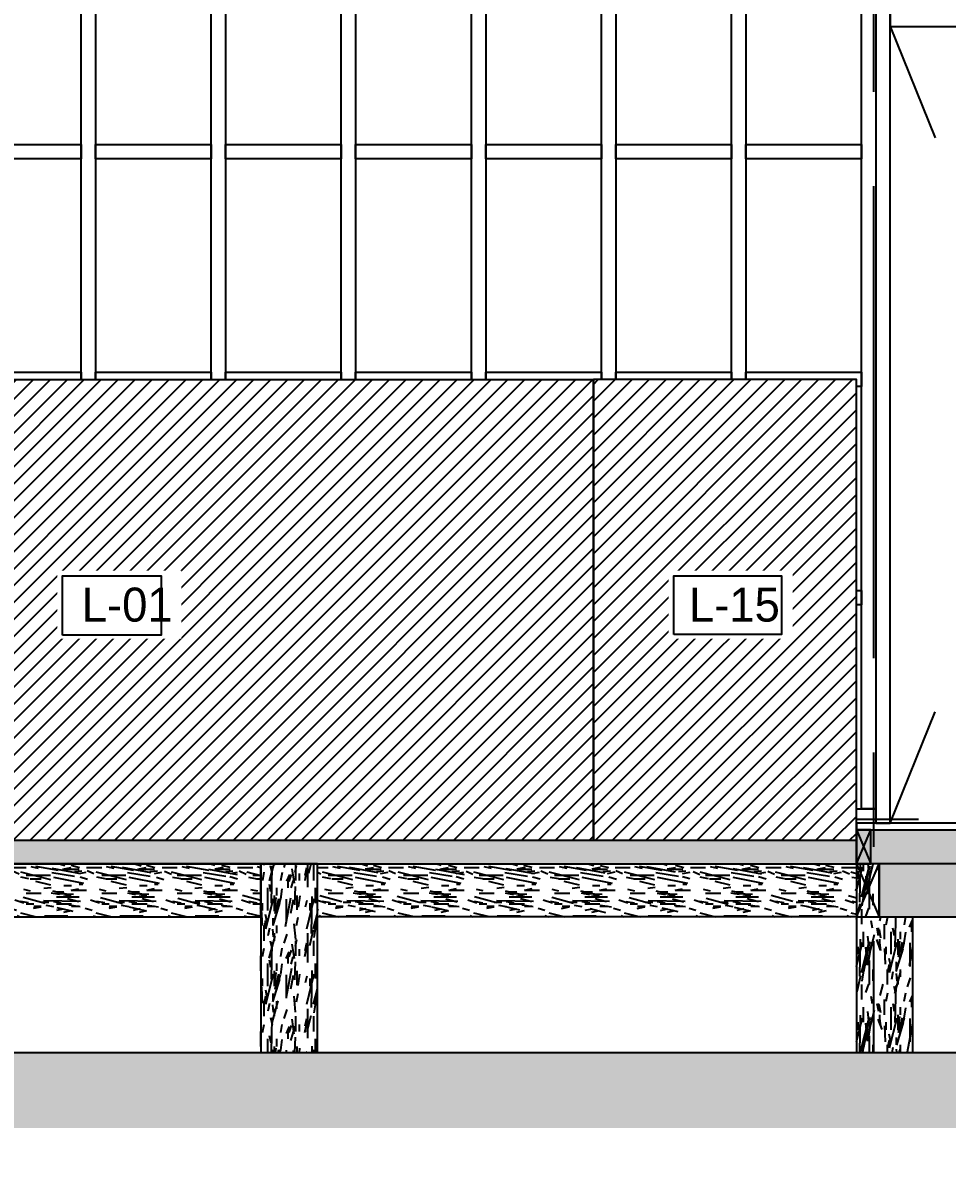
# Model space of a CAD drawing. Header units: millimetres. Extents: x 19458 to 19711, y 4351 to 4752.
# Drawn here: x 19576.762 to 19579.21, y 4512.339 to 4515.37 of the extents above; entities that cross this region are included whole.
import ezdxf

# ---------------------------------------------------------------- set-up
doc = ezdxf.new("R2010")
doc.units = ezdxf.units.MM
doc.set_wipeout_variables(frame=1)
doc.linetypes.add('CENTER', pattern=[2, 1.25, -0.25, 0.25, -0.25])
doc.linetypes.add('HIDDEN2', pattern=[4.7625, 3.175, -1.5875])
for name, color, linetype in [('cotas', 1, 'Continuous'), ('cotas @ 200', 1, 'Continuous'), ('cotas @ 300', 1, 'Continuous'), ('cotas @ 400', 1, 'Continuous'), ('cotas @ 500', 1, 'Continuous'), ('EJES', 2, 'CENTER'), ('NIVELES', 2, 'Continuous'), ('PANELES PARED', 2, 'Continuous'), ('PILOTES', 2, 'Continuous'), ('TEXTO', 2, 'Continuous'), ('TEXTO @ 0.5', 2, 'Continuous'), ('VIGAS DE PISO', 2, 'Continuous')]:
    doc.layers.add(name, color=color, linetype=linetype)
doc.styles.add('century gothic', font='GOTHIC.TTF')
doc.styles.add('COTAS SMC', font='GOTHIC.TTF')
doc.dimstyles.new('ANOTATIVE 100 SMCONSTRUCCIONES', dxfattribs={"dimscale": 0, "dimtxt": 0.18, "dimasz": 0.15, "dimexe": 0.18, "dimexo": 0.09, "dimgap": 0.1, "dimtad": 1, "dimzin": 0, "dimdsep": 46, "dimtxsty": 'century gothic', "dimblk1": 'FLECHA1', "dimblk2": 'FLECHA1', "dimsah": 1, "dimcen": 0.18, "dimdle": 0.075, "dimclrd": 1, "dimclre": 1, "dimclrt": 2, "dimaunit": 1, "dimadec": 0, "dimazin": 0, "dimtfac": 0.75, "dimtix": 1, "dimtmove": 2, "dimatfit": 3, "dimfxl": 0.09, "dimtvp": 1.5, "dimtfill": 1, "dimtolj": 1, "dimtzin": 0, "dimarcsym": 0})
doc.dimstyles.new('PIES SMCONSTRUCCIONES', dxfattribs={"dimscale": 0, "dimtxt": 0.18, "dimasz": 0.2, "dimexe": 0.18, "dimexo": 0, "dimgap": 0.1, "dimtad": 1, "dimdec": 0, "dimlfac": 39.370079, "dimzin": 0, "dimdsep": 46, "dimlunit": 4, "dimtxsty": 'COTAS SMC', "dimblk1": 'FLECHA1', "dimblk2": 'FLECHA1', "dimsah": 1, "dimcen": 0.2, "dimdle": 0.075, "dimclrd": 1, "dimclre": 1, "dimclrt": 2, "dimaunit": 1, "dimadec": 0, "dimazin": 0, "dimtfac": 0.75, "dimtdec": 0, "dimtix": 1, "dimtmove": 2, "dimatfit": 3, "dimfxl": 0.09, "dimtvp": 1.5, "dimtfill": 1, "dimtolj": 1, "dimtzin": 0, "dimarcsym": 0})
pattern_1 = [(0, (102.28992, 8.67194), (0, 0.2), [0.04, -0.16]), (8.9726, (102.291915, 8.563943), (1.200000005876, 0.199999525118), [0.0384708, -3.8086058]), (5.7105, (102.289915, 8.575943), (1.800000034755, 0.19999710144), [0.0401996, -1.9697752]), (344.5779, (102.289915, 8.6359434), (2.1999999038893, -0.5999974677634), [0.0601664, -5.9564754]), (353.6599, (102.293915, 8.701943), (0.200000063208, 4.086e-07), [0.0362216, -1.7748552]), (345.0686, (102.299915, 8.587943), (0.799999998317, -0.199999673879), [0.0310484, -3.0737864]), (348.6901, (102.229915, 8.703943), (0.2000000583, 7.413e-08), [0.0815844, -0.9382194]), (5.7105, (102.291915, 8.545943), (1.800000034755, 0.19999710144), [0.0200998, -1.989875]), (0, (102.28992, 8.62994), (0, 0.2), [0.02, -0.18]), (0, (102.24992, 8.65394), (0, 0.2), [0.06, -0.14]), (11.3099, (102.289915, 8.683943), (0.79999995433, 0.19999948721), [0.020396, -0.9994078]), (2.7263, (102.269915, 8.609943), (4.0000000589947, 0.1999992035454), [0.0420476, -4.1627116]), (352.4054, (102.279915, 8.603943), (1.599999971597, -0.19999873671), [0.0302654, -2.9962834]), (0, (102.26992, 8.52794), (0, 0.2), [0.04, -0.16]), (358.8309, (102.2499153, 8.5179434), (0.2000000366479, 1.5360345e-07), [0.0980204, -9.70402]), (0, (102.24992, 8.66794), (0, 0.2), [0.02, -0.18]), (0, (102.26992, 8.68394), (0, 0.2), [0.02, -0.18]), (0, (102.17992, 8.70194), (0, 0.2), [0.03, -0.17]), (350.5377, (102.233915, 8.711943), (0.200000015444, 7.752e-08), [0.0608276, -1.1557248]), (0, (102.16992, 8.71194), (0, 0.2), [0.04, -0.16]), (0, (102.14792, 8.53194), (0, 0.2), [0.022, -0.178]), (0, (102.24992, 8.54194), (0, 0.2), [0.02, -0.18]), (0, (102.14792, 8.54794), (0, 0.2), [0.042, -0.158]), (5.4403, (102.249915, 8.559943), (1.9999999402303, 0.199998956714), [0.04219, -4.1768144]), (0, (102.25192, 8.57594), (0, 0.2), [0.038, -0.162]), (0, (102.14792, 8.57994), (0, 0.2), [0.022, -0.178]), (358.8309, (102.1719153, 8.6119434), (0.2000000366479, 1.5360345e-07), [0.0980204, -9.70402]), (0, (102.18992, 8.62994), (0, 0.2), [0.02, -0.18]), (0, (102.16992, 8.63594), (0, 0.2), [0.02, -0.18]), (0, (102.24992, 8.63594), (0, 0.2), [0.04, -0.16]), (0, (102.20992, 8.63994), (0, 0.2), [0.02, -0.18]), (0, (102.16992, 8.66394), (0, 0.2), [0.04, -0.16]), (19.6538, (102.223915, 8.579943), (2.200000050424, 0.79999891494), [0.0297322, -2.9434812]), (11.3099, (102.189915, 8.635943), (0.79999995433, 0.19999948721), [0.020396, -0.9994078]), (11.3099, (102.269915, 8.625943), (0.79999995433, 0.19999948721), [0.020396, -0.9994078]), (5.7105, (102.209915, 8.701943), (1.800000034755, 0.19999710144), [0.0200998, -1.989875]), (349.6952, (102.147915, 8.715943), (1.199999995396, -0.19999893933), [0.0223606, -2.213707]), (348.6901, (102.169915, 8.531943), (0.2000000583, 7.413e-08), [0.020396, -0.9994078]), (90, (102.18992, 8.52794), (-0.2, 1e-17), [0, -0.2]), (346.6076, (102.147915, 8.639943), (3.400000044994, -0.7999939065965), [0.043174, -4.2742308]), (11.3099, (102.269915, 8.667943), (0.79999995433, 0.19999948721), [0.020396, -0.9994078]), (10.3048, (102.269915, 8.541943), (0.999999957606, 0.199999208868), [0.0223606, -2.213707]), (348.6901, (102.209915, 8.629943), (0.2000000583, 7.413e-08), [0.020396, -0.9994078]), (348.6901, (102.229915, 8.639943), (0.2000000583, 7.413e-08), [0.020396, -0.9994078]), (341.5651, (102.147915, 8.619943), (0.19999995825, 2.3367e-07), [0.0252982, -0.6071572]), (345.9638, (102.169915, 8.687943), (0.19999992115, 2.4875e-07), [0.0824622, -0.7421588]), (343.3008, (102.209915, 8.701943), (1.399999991533, -0.39999874641), [0.0626418, -2.025419]), (0, (102.20992, 8.71194), (0, 0.2), [0.024, -0.176]), (345.9638, (102.189915, 8.547943), (0.19999992115, 2.4875e-07), [0.0824622, -0.7421588]), (345.9638, (102.169915, 8.561943), (0.19999992115, 2.4875e-07), [0.0824622, -0.7421588]), (345.9638, (102.169915, 8.579943), (0.19999992115, 2.4875e-07), [0.0824622, -0.7421588]), (349.6952, (102.147915, 8.667943), (1.199999995396, -0.19999893933), [0.0223606, -2.213707]), (345.9638, (102.209915, 8.663943), (0.19999992115, 2.4875e-07), [0.041231, -0.78339]), (349.6952, (102.147915, 8.603943), (1.199999995396, -0.19999893933), [0.0223606, -2.213707]), (357.6141, (102.251915, 8.5899434), (0.199999989185, 2.452822e-07), [0.0480416, -4.756123]), (349.6952, (102.229915, 8.625943), (1.199999995396, -0.19999893933), [0.0223606, -2.213707]), (12.5288, (102.251915, 8.621943), (0.800000095695, 0.199999860747), [0.018439, -1.8254698]), (349.5626, (102.1479153, 8.5939434), (2.199999936494, -0.3999970687047), [0.0772788, -7.650591]), (351.8699, (102.223915, 8.579943), (0.199999892184, -4.835e-08), [0.0282842, -1.3859292]), (4.7636, (102.169915, 8.599943), (2.199999989955, 0.199998289923), [0.0481664, -2.3601524]), (0, (102.21792, 8.60394), (0, 0.2), [0.062, -0.138]), (344.7449, (102.147915, 8.693943), (0.799999942428, -0.199999664289), [0.0228036, -2.2575472]), (350.5377, (102.189915, 8.527943), (0.200000015444, 7.752e-08), [0.0608276, -1.1557248]), (340.0169, (102.147915, 8.569943), (0.599999976081, -0.19999986488), [0.0234094, -2.3175304]), (0, (102.30992, 8.68794), (0, 0.2), [0.01, -0.19]), (0, (102.30992, 8.59994), (0, 0.2), [0.02, -0.18]), (11.3099, (102.309915, 8.527943), (0.79999995433, 0.19999948721), [0.020396, -0.9994078]), (0, (102.31192, 8.54794), (0, 0.2), [0.036, -0.164]), (343.3008, (102.309915, 8.653943), (1.399999991533, -0.39999874641), [0.0208806, -2.0671802]), (348.0207, (102.3119153, 8.6119434), (3.7999999222511, -0.8002195416064), [0.0368014, -6.7101288]), (90, (102.30992, 8.52794), (-0.2, 1e-17), [0, -0.2]), (0, (102.32992, 8.53194), (0, 0.2), [0.018, -0.182]), (0, (102.32992, 8.56994), (0, 0.2), [0.018, -0.182]), (0, (102.32992, 8.57994), (0, 0.2), [0.018, -0.182]), (336.0376, (102.329915, 8.647943), (1.400000005486, -0.599997330343), [0.0196978, -1.9500724]), (348.5163, (102.3299153, 8.6719434), (0.99999999677376, -0.2000310941214), [0.0183676, -13.043105]), (341.5651, (102.329915, 8.599943), (0.19999995825, 2.3367e-07), [0.0189736, -0.6134816]), (347.4712, (102.329915, 8.697943), (1.000000064082, -0.19999992061), [0.018439, -1.8254698])]

# ---------------------------------------------------------------- blocks, each defined once
blk = doc.blocks.new('FLECHA1')
at = {"color": 4}
blk.add_line((-0.246176, -0.248081), (0.248081, 0.25), dxfattribs=at)
at = {"color": 1}
blk.add_line((-1, 0), (0.496162, 0), dxfattribs=at)
blk = doc.blocks.new('*D360')
at = {"layer": 'cotas', "color": 1, "lineweight": -2, "transparency": 16777216}
for p, q in [((19614.326, 4580.8448), (19614.326, 4610.8448)), ((19597.9836, 4550.8448), (19578.326, 4550.8448)), ((19614.326, 4548.4298), (19614.326, 4550.8448)), ((19597.5339, 4548.4298), (19578.326, 4548.4298)), ((19614.326, 4518.4298), (19614.326, 4488.4298))]:
    blk.add_line(p, q, dxfattribs=at)
at = {"layer": 'Defpoints', "color": 0, "transparency": 16777216}
for p in [(19614.326, 4550.8448), (19615.9836, 4550.8448), (19615.5339, 4548.4298)]:
    blk.add_point(p, dxfattribs=at)
at = {"layer": 'cotas', "color": 1, "lineweight": -2, "transparency": 16777216, "xscale": 30, "yscale": 30, "zscale": 30}
for p, rotation in [((19614.326, 4550.8448), 270), ((19614.326, 4548.4298), 90)]:
    blk.add_blockref('FLECHA1', p, dxfattribs=dict(at, rotation=rotation))
at = {"layer": 'cotas', "color": 2, "transparency": 16777216, "insert": (19575.5307, 4549.6373), "char_height": 36, "attachment_point": 5, "rotation": 90, "style": 'century gothic', "bg_fill": 3, "box_fill_scale": 1.1, "bg_fill_color": 256, "bg_fill_true_color": 13158600, "bg_fill_transparency": 0}
blk.add_mtext('\\A1;2.42', dxfattribs=at)
blk = doc.blocks.new('*D377')
at = {"layer": 'cotas', "color": 1, "lineweight": -2, "transparency": 16777216}
for p, q in [((19614.326, 4595.8448), (19614.326, 4640.8448)), ((19588.9836, 4550.8448), (19560.326, 4550.8448)), ((19614.326, 4548.4298), (19614.326, 4550.8448)), ((19588.5339, 4548.4298), (19560.326, 4548.4298)), ((19614.326, 4503.4298), (19614.326, 4458.4298))]:
    blk.add_line(p, q, dxfattribs=at)
at = {"layer": 'Defpoints', "color": 0, "transparency": 16777216}
for p in [(19614.326, 4550.8448), (19615.9836, 4550.8448), (19615.5339, 4548.4298)]:
    blk.add_point(p, dxfattribs=at)
at = {"layer": 'cotas', "color": 1, "lineweight": -2, "transparency": 16777216, "xscale": 45, "yscale": 45, "zscale": 45}
for p, rotation in [((19614.326, 4550.8448), 270), ((19614.326, 4548.4298), 90)]:
    blk.add_blockref('FLECHA1', p, dxfattribs=dict(at, rotation=rotation))
at = {"layer": 'cotas', "color": 2, "transparency": 16777216, "insert": (19556.133, 4549.6373), "char_height": 54, "attachment_point": 5, "rotation": 90, "style": 'century gothic', "bg_fill": 3, "box_fill_scale": 1.1, "bg_fill_color": 256, "bg_fill_true_color": 13158600, "bg_fill_transparency": 0}
blk.add_mtext('\\A1;2.42', dxfattribs=at)
blk = doc.blocks.new('*D383')
at = {"layer": 'cotas', "color": 1, "lineweight": -2, "transparency": 16777216}
for p, q in [((19614.326, 4610.8448), (19614.326, 4670.8448)), ((19579.9836, 4550.8448), (19542.326, 4550.8448)), ((19614.326, 4548.4298), (19614.326, 4550.8448)), ((19579.5339, 4548.4298), (19542.326, 4548.4298)), ((19614.326, 4488.4298), (19614.326, 4428.4298))]:
    blk.add_line(p, q, dxfattribs=at)
at = {"layer": 'Defpoints', "color": 0, "transparency": 16777216}
for p in [(19614.326, 4550.8448), (19615.9836, 4550.8448), (19615.5339, 4548.4298)]:
    blk.add_point(p, dxfattribs=at)
at = {"layer": 'cotas', "color": 1, "lineweight": -2, "transparency": 16777216, "xscale": 60, "yscale": 60, "zscale": 60}
for p, rotation in [((19614.326, 4550.8448), 270), ((19614.326, 4548.4298), 90)]:
    blk.add_blockref('FLECHA1', p, dxfattribs=dict(at, rotation=rotation))
at = {"layer": 'cotas', "color": 2, "transparency": 16777216, "insert": (19536.7353, 4549.6373), "char_height": 72, "attachment_point": 5, "rotation": 90, "style": 'century gothic', "bg_fill": 3, "box_fill_scale": 1.1, "bg_fill_color": 256, "bg_fill_true_color": 13158600, "bg_fill_transparency": 0}
blk.add_mtext('\\A1;2.42', dxfattribs=at)
blk = doc.blocks.new('*D386')
at = {"layer": 'cotas', "color": 1, "lineweight": -2, "transparency": 16777216}
for p, q in [((19620.0128, 4651.7533), (19620.0128, 4751.7533)), ((19620.4168, 4551.7533), (19530.0128, 4551.7533)), ((19620.0128, 4550.5333), (19620.0128, 4551.7533)), ((19620.4168, 4550.5333), (19530.0128, 4550.5333)), ((19620.0128, 4450.5333), (19620.0128, 4350.5333))]:
    blk.add_line(p, q, dxfattribs=at)
at = {"layer": 'Defpoints', "color": 0, "transparency": 16777216}
for p in [(19620.0128, 4551.7533), (19620.4168, 4551.7533), (19620.4168, 4550.5333)]:
    blk.add_point(p, dxfattribs=at)
at = {"layer": 'cotas', "color": 1, "lineweight": -2, "transparency": 16777216, "xscale": 100, "yscale": 100, "zscale": 100}
for p, rotation in [((19620.0128, 4551.7533), 270), ((19620.0128, 4550.5333), 90)]:
    blk.add_blockref('FLECHA1', p, dxfattribs=dict(at, rotation=rotation))
at = {"layer": 'cotas', "color": 2, "transparency": 16777216, "insert": (19523.8809, 4551.1433), "char_height": 90, "attachment_point": 5, "rotation": 90, "style": 'COTAS SMC', "bg_fill": 3, "box_fill_scale": 1.1, "bg_fill_color": 256, "bg_fill_true_color": 13158600, "bg_fill_transparency": 0}
blk.add_mtext("\\A1;4'", dxfattribs=at)
blk = doc.blocks.new('*D436')
at = {"layer": 'cotas', "color": 1, "lineweight": -2, "transparency": 16777216}
for p, q in [((19620.0128, 4631.7533), (19620.0128, 4711.7533)), ((19620.4168, 4551.7533), (19548.0128, 4551.7533)), ((19620.0128, 4550.5333), (19620.0128, 4551.7533)), ((19620.4168, 4550.5333), (19548.0128, 4550.5333)), ((19620.0128, 4470.5333), (19620.0128, 4390.5333))]:
    blk.add_line(p, q, dxfattribs=at)
at = {"layer": 'Defpoints', "color": 0, "transparency": 16777216}
for p in [(19620.0128, 4551.7533), (19620.4168, 4551.7533), (19620.4168, 4550.5333)]:
    blk.add_point(p, dxfattribs=at)
at = {"layer": 'cotas', "color": 1, "lineweight": -2, "transparency": 16777216, "xscale": 80, "yscale": 80, "zscale": 80}
for p, rotation in [((19620.0128, 4551.7533), 270), ((19620.0128, 4550.5333), 90)]:
    blk.add_blockref('FLECHA1', p, dxfattribs=dict(at, rotation=rotation))
at = {"layer": 'cotas', "color": 2, "transparency": 16777216, "insert": (19543.1073, 4551.1433), "char_height": 72, "attachment_point": 5, "rotation": 90, "style": 'COTAS SMC', "bg_fill": 3, "box_fill_scale": 1.1, "bg_fill_color": 256, "bg_fill_true_color": 13158600, "bg_fill_transparency": 0}
blk.add_mtext("\\A1;4'", dxfattribs=at)
blk = doc.blocks.new('PP17')
at = {"layer": 'PANELES PARED', "color": 8, "linetype": 'HIDDEN2', "ltscale": 0.1}
for p, q in [((19433.3208, 4512.8793), (19432.4708, 4513.0933)), ((19433.3208, 4513.0933), (19432.4708, 4512.8793)), ((19432.4708, 4512.8413), (19433.3208, 4510.7313)), ((19432.4708, 4510.7313), (19433.3208, 4512.8413))]:
    blk.add_line(p, q, dxfattribs=at)
at = {"layer": 'PANELES PARED'}
for points in [[(19432.4328, 4513.1313), (19432.4328, 4513.0933), (19433.3588, 4513.0933), (19433.3588, 4513.1313)], [(19432.4708, 4513.0933), (19432.4328, 4513.0933), (19432.4328, 4510.7313), (19432.4708, 4510.7313)], [(19433.3588, 4513.0933), (19433.3208, 4513.0933), (19433.3208, 4510.7313), (19433.3588, 4510.7313)], [(19432.4708, 4512.8793), (19432.4708, 4512.8413), (19433.3208, 4512.8413), (19433.3208, 4512.8793)]]:
    blk.add_lwpolyline(points, close=True, dxfattribs=at)
blk = doc.blocks.new('P01')
h = blk.add_hatch()
h.set_pattern_fill('MADERA_03', color=250, scale=0.2, angle=90, pattern_type=2)
h.set_pattern_definition([(90, (-0.156, 0.142), (-0.2, 1e-17), [0.04, -0.16]), (98.9726, (-0.048, 0.144), (-0.199999525118, 1.200000005876), [0.0384708, -3.8086058]), (95.7105, (-0.06, 0.142), (-0.19999710144, 1.800000034755), [0.0401996, -1.9697752]), (74.5779, (-0.12, 0.142), (0.5999974677634, 2.1999999038893), [0.0601664, -5.9564754]), (83.6599, (-0.186, 0.146), (-4.086e-07, 0.200000063208), [0.0362216, -1.7748552]), (75.0686, (-0.072, 0.152), (0.199999673879, 0.799999998317), [0.0310484, -3.0737864]), (78.6901, (-0.188, 0.082), (-7.413e-08, 0.2000000583), [0.0815844, -0.9382194]), (95.7105, (-0.03, 0.144), (-0.19999710144, 1.800000034755), [0.0200998, -1.989875]), (90, (-0.114, 0.142), (-0.2, 1e-17), [0.02, -0.18]), (90, (-0.138, 0.102), (-0.2, 1e-17), [0.06, -0.14]), (101.3099, (-0.168, 0.142), (-0.19999948721, 0.79999995433), [0.020396, -0.9994078]), (92.7263, (-0.094, 0.122), (-0.1999992035454, 4.0000000589947), [0.0420476, -4.1627116]), (82.4054, (-0.088, 0.132), (0.19999873671, 1.599999971597), [0.0302654, -2.9962834]), (90, (-0.012, 0.122), (-0.2, 1e-17), [0.04, -0.16]), (88.8309, (-0.002, 0.102), (-1.5360345e-07, 0.2000000366479), [0.0980204, -9.70402]), (90, (-0.152, 0.102), (-0.2, 1e-17), [0.02, -0.18]), (90, (-0.168, 0.122), (-0.2, 1e-17), [0.02, -0.18]), (90, (-0.186, 0.032), (-0.2, 1e-17), [0.03, -0.17]), (80.5377, (-0.196, 0.086), (-7.752e-08, 0.200000015444), [0.0608276, -1.1557248]), (90, (-0.196, 0.022), (-0.2, 1e-17), [0.04, -0.16]), (90, (-0.016, 1e-18), (-0.2, 1e-17), [0.022, -0.178]), (90, (-0.026, 0.102), (-0.2, 1e-17), [0.02, -0.18]), (90, (-0.032, 2e-18), (-0.2, 1e-17), [0.042, -0.158]), (95.4403, (-0.044, 0.102), (-0.199998956714, 1.9999999402303), [0.04219, -4.1768144]), (90, (-0.06, 0.104), (-0.2, 1e-17), [0.038, -0.162]), (90, (-0.064, 4e-18), (-0.2, 1e-17), [0.022, -0.178]), (88.8309, (-0.096, 0.024), (-1.5360345e-07, 0.2000000366479), [0.0980204, -9.70402]), (90, (-0.114, 0.042), (-0.2, 1e-17), [0.02, -0.18]), (90, (-0.12, 0.022), (-0.2, 1e-17), [0.02, -0.18]), (90, (-0.12, 0.102), (-0.2, 1e-17), [0.04, -0.16]), (90, (-0.124, 0.062), (-0.2, 1e-17), [0.02, -0.18]), (90, (-0.148, 0.022), (-0.2, 1e-17), [0.04, -0.16]), (109.6538, (-0.064, 0.076), (-0.79999891494, 2.200000050424), [0.0297322, -2.9434812]), (101.3099, (-0.12, 0.042), (-0.19999948721, 0.79999995433), [0.020396, -0.9994078]), (101.3099, (-0.11, 0.122), (-0.19999948721, 0.79999995433), [0.020396, -0.9994078]), (95.7105, (-0.186, 0.062), (-0.19999710144, 1.800000034755), [0.0200998, -1.989875]), (79.6952, (-0.2, 1e-17), (0.19999893933, 1.199999995396), [0.0223606, -2.213707]), (78.6901, (-0.016, 0.022), (-7.413e-08, 0.2000000583), [0.020396, -0.9994078]), (180, (-0.012, 0.042), (-2e-17, -0.2), [0, -0.2]), (76.6076, (-0.124, 8e-18), (0.7999939065965, 3.400000044994), [0.043174, -4.2742308]), (101.3099, (-0.152, 0.122), (-0.19999948721, 0.79999995433), [0.020396, -0.9994078]), (100.3048, (-0.026, 0.122), (-0.199999208868, 0.999999957606), [0.0223606, -2.213707]), (78.6901, (-0.114, 0.062), (-7.413e-08, 0.2000000583), [0.020396, -0.9994078]), (78.6901, (-0.124, 0.082), (-7.413e-08, 0.2000000583), [0.020396, -0.9994078]), (71.5651, (-0.104, 6e-18), (-2.3367e-07, 0.19999995825), [0.0252982, -0.6071572]), (75.9638, (-0.172, 0.022), (-2.4875e-07, 0.19999992115), [0.0824622, -0.7421588]), (73.3008, (-0.186, 0.062), (0.39999874641, 1.399999991533), [0.0626418, -2.025419]), (90, (-0.196, 0.062), (-0.2, 1e-17), [0.024, -0.176]), (75.9638, (-0.032, 0.042), (-2.4875e-07, 0.19999992115), [0.0824622, -0.7421588]), (75.9638, (-0.046, 0.022), (-2.4875e-07, 0.19999992115), [0.0824622, -0.7421588]), (75.9638, (-0.064, 0.022), (-2.4875e-07, 0.19999992115), [0.0824622, -0.7421588]), (79.6952, (-0.152, 9e-18), (0.19999893933, 1.199999995396), [0.0223606, -2.213707]), (75.9638, (-0.148, 0.062), (-2.4875e-07, 0.19999992115), [0.041231, -0.78339]), (79.6952, (-0.088, 5e-18), (0.19999893933, 1.199999995396), [0.0223606, -2.213707]), (87.6141, (-0.074, 0.104), (-2.452822e-07, 0.199999989185), [0.0480416, -4.756123]), (79.6952, (-0.11, 0.082), (0.19999893933, 1.199999995396), [0.0223606, -2.213707]), (102.5288, (-0.106, 0.104), (-0.199999860747, 0.800000095695), [0.018439, -1.8254698]), (79.5626, (-0.078, 5e-18), (0.3999970687047, 2.199999936494), [0.0772788, -7.650591]), (81.8699, (-0.064, 0.076), (4.835e-08, 0.199999892184), [0.0282842, -1.3859292]), (94.7636, (-0.084, 0.022), (-0.199998289923, 2.199999989955), [0.0481664, -2.3601524]), (90, (-0.088, 0.07), (-0.2, 1e-17), [0.062, -0.138]), (74.7449, (-0.178, 1e-17), (0.199999664289, 0.799999942428), [0.0228036, -2.2575472]), (80.5377, (-0.012, 0.042), (-7.752e-08, 0.200000015444), [0.0608276, -1.1557248]), (70.0169, (-0.054, 3e-18), (0.19999986488, 0.599999976081), [0.0234094, -2.3175304]), (90, (-0.172, 0.162), (-0.2, 1e-17), [0.01, -0.19]), (90, (-0.084, 0.162), (-0.2, 1e-17), [0.02, -0.18]), (101.3099, (-0.012, 0.162), (-0.19999948721, 0.79999995433), [0.020396, -0.9994078]), (90, (-0.032, 0.164), (-0.2, 1e-17), [0.036, -0.164]), (73.3008, (-0.138, 0.162), (0.39999874641, 1.399999991533), [0.0208806, -2.0671802]), (78.0207, (-0.096, 0.164), (0.8002195416064, 3.7999999222511), [0.0368014, -6.7101288]), (180, (-0.012, 0.162), (-2e-17, -0.2), [0, -0.2]), (90, (-0.016, 0.182), (-0.2, 1e-17), [0.018, -0.182]), (90, (-0.054, 0.182), (-0.2, 1e-17), [0.018, -0.182]), (90, (-0.064, 0.182), (-0.2, 1e-17), [0.018, -0.182]), (66.0376, (-0.132, 0.182), (0.599997330343, 1.400000005486), [0.0196978, -1.9500724]), (78.5163, (-0.156, 0.182), (0.2000310941214, 0.99999999677376), [0.0183676, -13.043105]), (71.5651, (-0.084, 0.182), (-2.3367e-07, 0.19999995825), [0.0189736, -0.6134816]), (77.4712, (-0.182, 0.182), (0.19999992061, 1.000000064082), [0.018439, -1.8254698])])
h.paths.add_polyline_path([(19444.003, 4504.1263), (19444.153, 4504.1263), (19444.153, 4504.6263), (19444.003, 4504.6263)])
blk.add_lwpolyline([(19444.003, 4504.1263), (19444.153, 4504.1263), (19444.153, 4504.6263), (19444.003, 4504.6263)], close=True)
blk = doc.blocks.new('PP7')
at = {"layer": 'PANELES PARED'}
for points in [[(19426.915, 4523.9735), (19426.953, 4523.9735), (19426.953, 4526.2975), (19426.915, 4526.2975)], [(19427.2597, 4523.9735), (19427.2977, 4523.9735), (19427.2977, 4526.2975), (19427.2597, 4526.2975)], [(19427.6044, 4523.9735), (19427.6424, 4523.9735), (19427.6424, 4526.2975), (19427.6044, 4526.2975)], [(19427.9491, 4523.9735), (19427.9871, 4523.9735), (19427.9871, 4526.2975), (19427.9491, 4526.2975)], [(19428.2938, 4523.9735), (19428.3318, 4523.9735), (19428.3318, 4526.2975), (19428.2938, 4526.2975)], [(19428.6385, 4523.9735), (19428.6765, 4523.9735), (19428.6765, 4526.2975), (19428.6385, 4526.2975)], [(19428.9832, 4523.9735), (19429.0212, 4523.9735), (19429.0212, 4526.2975), (19428.9832, 4526.2975)], [(19427.2597, 4525.6948), (19427.2597, 4525.7328), (19426.953, 4525.7328), (19426.953, 4525.6948)], [(19427.6044, 4525.6948), (19427.6044, 4525.7328), (19427.2977, 4525.7328), (19427.2977, 4525.6948)], [(19427.9491, 4525.6948), (19427.9491, 4525.7328), (19427.6424, 4525.7328), (19427.6424, 4525.6948)], [(19428.2938, 4525.6948), (19428.2938, 4525.7328), (19427.9871, 4525.7328), (19427.9871, 4525.6948)], [(19428.6385, 4525.6948), (19428.6385, 4525.7328), (19428.3318, 4525.7328), (19428.3318, 4525.6948)], [(19428.9832, 4525.6948), (19428.9832, 4525.7328), (19428.6765, 4525.7328), (19428.6765, 4525.6948)], [(19429.3279, 4525.6948), (19429.3279, 4525.7328), (19429.0212, 4525.7328), (19429.0212, 4525.6948)], [(19427.2597, 4525.0921), (19427.2597, 4525.1301), (19426.953, 4525.1301), (19426.953, 4525.0921)], [(19427.6044, 4525.0921), (19427.6044, 4525.1301), (19427.2977, 4525.1301), (19427.2977, 4525.0921)], [(19427.9491, 4525.0921), (19427.9491, 4525.1301), (19427.6424, 4525.1301), (19427.6424, 4525.0921)], [(19428.2938, 4525.0921), (19428.2938, 4525.1301), (19427.9871, 4525.1301), (19427.9871, 4525.0921)], [(19428.6385, 4525.0921), (19428.6385, 4525.1301), (19428.3318, 4525.1301), (19428.3318, 4525.0921)], [(19428.9832, 4525.0921), (19428.9832, 4525.1301), (19428.6765, 4525.1301), (19428.6765, 4525.0921)], [(19429.3279, 4525.0921), (19429.3279, 4525.1301), (19429.0212, 4525.1301), (19429.0212, 4525.0921)], [(19427.2597, 4524.5138), (19427.2597, 4524.5518), (19426.953, 4524.5518), (19426.953, 4524.5138)], [(19427.6044, 4524.5138), (19427.6044, 4524.5518), (19427.2977, 4524.5518), (19427.2977, 4524.5138)], [(19427.9491, 4524.5138), (19427.9491, 4524.5518), (19427.6424, 4524.5518), (19427.6424, 4524.5138)], [(19428.2938, 4524.5138), (19428.2938, 4524.5518), (19427.9871, 4524.5518), (19427.9871, 4524.5138)], [(19428.6385, 4524.5138), (19428.6385, 4524.5518), (19428.3318, 4524.5518), (19428.3318, 4524.5138)], [(19428.9832, 4524.5138), (19428.9832, 4524.5518), (19428.6765, 4524.5518), (19428.6765, 4524.5138)], [(19429.3279, 4524.5138), (19429.3279, 4524.5518), (19429.0212, 4524.5518), (19429.0212, 4524.5138)], [(19430.0932, 4523.9355), (19430.0932, 4523.9735), (19426.915, 4523.9735), (19426.915, 4523.9355)]]:
    blk.add_lwpolyline(points, close=True, dxfattribs=at)
blk = doc.blocks.new('L01')
at = {"color": 3}
blk.add_wipeout([(19523.5016, 4513.7363), (19523.5016, 4512.5163), (19525.9416, 4512.5163), (19525.9416, 4513.7363)], dxfattribs=at)
h = blk.add_hatch()
h.set_pattern_fill('ANSI31', color=250, scale=0.01)
h.set_pattern_definition([(45, (53.022902, -7.374193), (-0.022450640303, 0.022450640303), [])])
h.paths.add_polyline_path([(19525.9416, 4512.5163), (19525.9416, 4513.7363), (19523.5016, 4513.7363), (19523.5016, 4512.5163)])
blk.add_lwpolyline([(19523.5016, 4513.7363), (19523.5016, 4512.5163), (19525.9416, 4512.5163), (19525.9416, 4513.7363)], close=True, dxfattribs=at)
blk = doc.blocks.new('L15')
at = {"color": 3}
blk.add_wipeout([(19578.2737, 4511.8274), (19578.2737, 4510.6074), (19578.9699, 4510.6074), (19578.9699, 4511.8274)], dxfattribs=at)
h = blk.add_hatch()
h.set_pattern_fill('ANSI31', color=250, scale=0.01)
h.set_pattern_definition([(45, (107.79494, -9.283098), (-0.022450640303, 0.022450640303), [])])
h.paths.add_polyline_path([(19578.9699, 4510.6074), (19578.9699, 4511.8274), (19578.2737, 4511.8274), (19578.2737, 4510.6074)])
blk.add_lwpolyline([(19578.2737, 4511.8274), (19578.2737, 4510.6074), (19578.9699, 4510.6074), (19578.9699, 4511.8274)], close=True, dxfattribs=at)
blk = doc.blocks.new('*U620')
at = {"layer": 'cotas @ 200'}
dim = blk.add_linear_dim(base=(19614.3260382735, 4550.8448237801), p1=(19615.5338597089, 4548.4298237801), p2=(19615.9836080801, 4550.8448237801), angle=90, dimstyle='ANOTATIVE 100 SMCONSTRUCCIONES', override={"dimscale": 200, "dimtix": 1, "dimtofl": 1, "dimtmove": 1, "dimatfit": 1}, dxfattribs=at)
dim.commit()
dim.dimension.update_dxf_attribs({"geometry": '*D360', "text_midpoint": (19575.5306609792, 4549.6373237801)})
at = {"layer": 'cotas @ 300'}
dim = blk.add_linear_dim(base=(19614.3260382735, 4550.8448237801), p1=(19615.5338597089, 4548.4298237801), p2=(19615.9836080801, 4550.8448237801), angle=90, dimstyle='ANOTATIVE 100 SMCONSTRUCCIONES', override={"dimscale": 300, "dimtix": 1, "dimtofl": 1, "dimtmove": 1, "dimatfit": 1}, dxfattribs=at)
dim.commit()
dim.dimension.update_dxf_attribs({"geometry": '*D377', "text_midpoint": (19556.132972332, 4549.6373237801)})
at = {"layer": 'cotas @ 400'}
dim = blk.add_linear_dim(base=(19614.3260382735, 4550.8448237801), p1=(19615.5338597089, 4548.4298237801), p2=(19615.9836080801, 4550.8448237801), angle=90, dimstyle='ANOTATIVE 100 SMCONSTRUCCIONES', override={"dimscale": 400, "dimtix": 1, "dimtofl": 1, "dimtmove": 1, "dimatfit": 1}, dxfattribs=at)
dim.commit()
dim.dimension.update_dxf_attribs({"geometry": '*D383', "text_midpoint": (19536.7352836848, 4549.6373237801)})
blk = doc.blocks.new('*U622')
at = {"layer": 'cotas @ 500'}
dim = blk.add_linear_dim(base=(19620.0128, 4551.7533), p1=(19620.4168, 4550.5333), p2=(19620.4168, 4551.7533), angle=90, dimstyle='PIES SMCONSTRUCCIONES', override={"dimscale": 500, "dimtix": 1, "dimtofl": 1, "dimtmove": 2, "dimatfit": 3}, dxfattribs=at)
dim.commit()
dim.dimension.update_dxf_attribs({"geometry": '*D386', "text_midpoint": (19523.8809, 4551.1433)})
at = {"layer": 'cotas @ 400'}
dim = blk.add_linear_dim(base=(19620.0128, 4551.7533), p1=(19620.4168, 4550.5333), p2=(19620.4168, 4551.7533), angle=90, dimstyle='PIES SMCONSTRUCCIONES', override={"dimscale": 400, "dimtix": 1, "dimtofl": 1, "dimtmove": 2, "dimatfit": 3}, dxfattribs=at)
dim.commit()
dim.dimension.update_dxf_attribs({"geometry": '*D436', "text_midpoint": (19543.1073, 4551.1433)})

msp = doc.modelspace()

# ---------------------------------------------------------------- block references
at = {"layer": 'cotas'}
msp.add_blockref('*U620', (0, 0), dxfattribs=at)

# ---------------------------------------------------------------- next in the draw order: block references
msp.add_blockref('*U622', (0, 0), dxfattribs=at)

# ---------------------------------------------------------------- next in the draw order: hatches: boundary and pattern name
h = msp.add_hatch()
h.set_pattern_fill('MADERA_03', color=250, scale=0.2, pattern_type=2)
h.set_pattern_definition(pattern_1)
h.paths.add_polyline_path([(19575.8438, 4513.1422), (19578.9699, 4513.1422), (19578.9699, 4513.2322), (19575.8438, 4513.2322)])
h = msp.add_hatch()
h.set_pattern_fill('MADERA_03', color=250, scale=0.2, pattern_type=2)
h.set_pattern_definition(pattern_1)
h.paths.add_polyline_path([(19575.9937, 4513.1422), (19575.9937, 4513.0022), (19577.3918, 4513.0022), (19577.3918, 4513.1422)])
h = msp.add_hatch()
h.set_pattern_fill('MADERA_03', color=250, scale=0.2, angle=90, pattern_type=2)
h.set_pattern_definition([(90, (101.99192, 8.65794), (-0.2, 1e-17), [0.04, -0.16]), (98.9726, (102.099915, 8.659943), (-0.199999525118, 1.200000005876), [0.0384708, -3.8086058]), (95.7105, (102.087915, 8.657943), (-0.19999710144, 1.800000034755), [0.0401996, -1.9697752]), (74.5779, (102.027915, 8.6579434), (0.5999974677634, 2.1999999038893), [0.0601664, -5.9564754]), (83.6599, (101.961915, 8.661943), (-4.086e-07, 0.200000063208), [0.0362216, -1.7748552]), (75.0686, (102.075915, 8.667943), (0.199999673879, 0.799999998317), [0.0310484, -3.0737864]), (78.6901, (101.959915, 8.597943), (-7.413e-08, 0.2000000583), [0.0815844, -0.9382194]), (95.7105, (102.117915, 8.659943), (-0.19999710144, 1.800000034755), [0.0200998, -1.989875]), (90, (102.03392, 8.65794), (-0.2, 1e-17), [0.02, -0.18]), (90, (102.00992, 8.61794), (-0.2, 1e-17), [0.06, -0.14]), (101.3099, (101.979915, 8.657943), (-0.19999948721, 0.79999995433), [0.020396, -0.9994078]), (92.7263, (102.053915, 8.637943), (-0.1999992035454, 4.0000000589947), [0.0420476, -4.1627116]), (82.4054, (102.059915, 8.647943), (0.19999873671, 1.599999971597), [0.0302654, -2.9962834]), (90, (102.13592, 8.63794), (-0.2, 1e-17), [0.04, -0.16]), (88.8309, (102.1459153, 8.6179434), (-1.5360345e-07, 0.2000000366479), [0.0980204, -9.70402]), (90, (101.99592, 8.61794), (-0.2, 1e-17), [0.02, -0.18]), (90, (101.97992, 8.63794), (-0.2, 1e-17), [0.02, -0.18]), (90, (101.96192, 8.54794), (-0.2, 1e-17), [0.03, -0.17]), (80.5377, (101.951915, 8.601943), (-7.752e-08, 0.200000015444), [0.0608276, -1.1557248]), (90, (101.95192, 8.53794), (-0.2, 1e-17), [0.04, -0.16]), (90, (102.13192, 8.51594), (-0.2, 1e-17), [0.022, -0.178]), (90, (102.12192, 8.61794), (-0.2, 1e-17), [0.02, -0.18]), (90, (102.11592, 8.51594), (-0.2, 1e-17), [0.042, -0.158]), (95.4403, (102.103915, 8.617943), (-0.199998956714, 1.9999999402303), [0.04219, -4.1768144]), (90, (102.08792, 8.61994), (-0.2, 1e-17), [0.038, -0.162]), (90, (102.08392, 8.51594), (-0.2, 1e-17), [0.022, -0.178]), (88.8309, (102.0519153, 8.5399434), (-1.5360345e-07, 0.2000000366479), [0.0980204, -9.70402]), (90, (102.03392, 8.55794), (-0.2, 1e-17), [0.02, -0.18]), (90, (102.02792, 8.53794), (-0.2, 1e-17), [0.02, -0.18]), (90, (102.02792, 8.61794), (-0.2, 1e-17), [0.04, -0.16]), (90, (102.02392, 8.57794), (-0.2, 1e-17), [0.02, -0.18]), (90, (101.99992, 8.53794), (-0.2, 1e-17), [0.04, -0.16]), (109.6538, (102.083915, 8.591943), (-0.79999891494, 2.200000050424), [0.0297322, -2.9434812]), (101.3099, (102.027915, 8.557943), (-0.19999948721, 0.79999995433), [0.020396, -0.9994078]), (101.3099, (102.037915, 8.637943), (-0.19999948721, 0.79999995433), [0.020396, -0.9994078]), (95.7105, (101.961915, 8.577943), (-0.19999710144, 1.800000034755), [0.0200998, -1.989875]), (79.6952, (101.947915, 8.515943), (0.19999893933, 1.199999995396), [0.0223606, -2.213707]), (78.6901, (102.131915, 8.537943), (-7.413e-08, 0.2000000583), [0.020396, -0.9994078]), (180, (102.13592, 8.55794), (-2e-17, -0.2), [0, -0.2]), (76.6076, (102.023915, 8.515943), (0.7999939065965, 3.400000044994), [0.043174, -4.2742308]), (101.3099, (101.995915, 8.637943), (-0.19999948721, 0.79999995433), [0.020396, -0.9994078]), (100.3048, (102.121915, 8.637943), (-0.199999208868, 0.999999957606), [0.0223606, -2.213707]), (78.6901, (102.033915, 8.577943), (-7.413e-08, 0.2000000583), [0.020396, -0.9994078]), (78.6901, (102.023915, 8.597943), (-7.413e-08, 0.2000000583), [0.020396, -0.9994078]), (71.5651, (102.043915, 8.515943), (-2.3367e-07, 0.19999995825), [0.0252982, -0.6071572]), (75.9638, (101.975915, 8.537943), (-2.4875e-07, 0.19999992115), [0.0824622, -0.7421588]), (73.3008, (101.961915, 8.577943), (0.39999874641, 1.399999991533), [0.0626418, -2.025419]), (90, (101.95192, 8.57794), (-0.2, 1e-17), [0.024, -0.176]), (75.9638, (102.115915, 8.557943), (-2.4875e-07, 0.19999992115), [0.0824622, -0.7421588]), (75.9638, (102.101915, 8.537943), (-2.4875e-07, 0.19999992115), [0.0824622, -0.7421588]), (75.9638, (102.083915, 8.537943), (-2.4875e-07, 0.19999992115), [0.0824622, -0.7421588]), (79.6952, (101.995915, 8.515943), (0.19999893933, 1.199999995396), [0.0223606, -2.213707]), (75.9638, (101.999915, 8.577943), (-2.4875e-07, 0.19999992115), [0.041231, -0.78339]), (79.6952, (102.059915, 8.515943), (0.19999893933, 1.199999995396), [0.0223606, -2.213707]), (87.6141, (102.073915, 8.6199434), (-2.452822e-07, 0.199999989185), [0.0480416, -4.756123]), (79.6952, (102.037915, 8.597943), (0.19999893933, 1.199999995396), [0.0223606, -2.213707]), (102.5288, (102.041915, 8.619943), (-0.199999860747, 0.800000095695), [0.018439, -1.8254698]), (79.5626, (102.0699153, 8.5159434), (0.3999970687047, 2.199999936494), [0.0772788, -7.650591]), (81.8699, (102.083915, 8.591943), (4.835e-08, 0.199999892184), [0.0282842, -1.3859292]), (94.7636, (102.063915, 8.537943), (-0.199998289923, 2.199999989955), [0.0481664, -2.3601524]), (90, (102.05992, 8.58594), (-0.2, 1e-17), [0.062, -0.138]), (74.7449, (101.969915, 8.515943), (0.199999664289, 0.799999942428), [0.0228036, -2.2575472]), (80.5377, (102.135915, 8.557943), (-7.752e-08, 0.200000015444), [0.0608276, -1.1557248]), (70.0169, (102.093915, 8.515943), (0.19999986488, 0.599999976081), [0.0234094, -2.3175304]), (90, (101.97592, 8.67794), (-0.2, 1e-17), [0.01, -0.19]), (90, (102.06392, 8.67794), (-0.2, 1e-17), [0.02, -0.18]), (101.3099, (102.135915, 8.677943), (-0.19999948721, 0.79999995433), [0.020396, -0.9994078]), (90, (102.11592, 8.67994), (-0.2, 1e-17), [0.036, -0.164]), (73.3008, (102.009915, 8.677943), (0.39999874641, 1.399999991533), [0.0208806, -2.0671802]), (78.0207, (102.0519153, 8.6799434), (0.8002195416064, 3.7999999222511), [0.0368014, -6.7101288]), (180, (102.13592, 8.67794), (-2e-17, -0.2), [0, -0.2]), (90, (102.13192, 8.69794), (-0.2, 1e-17), [0.018, -0.182]), (90, (102.09392, 8.69794), (-0.2, 1e-17), [0.018, -0.182]), (90, (102.08392, 8.69794), (-0.2, 1e-17), [0.018, -0.182]), (66.0376, (102.015915, 8.697943), (0.599997330343, 1.400000005486), [0.0196978, -1.9500724]), (78.5163, (101.9919153, 8.6979434), (0.2000310941214, 0.99999999677376), [0.0183676, -13.043105]), (71.5651, (102.063915, 8.697943), (-2.3367e-07, 0.19999995825), [0.0189736, -0.6134816]), (77.4712, (101.965915, 8.697943), (0.19999992061, 1.000000064082), [0.018439, -1.8254698])])
h.paths.add_polyline_path([(19577.3918, 4512.6422), (19577.5418, 4512.6422), (19577.5418, 4513.1422), (19577.3918, 4513.1422)])
h = msp.add_hatch()
h.set_pattern_fill('MADERA_03', color=250, scale=0.2, pattern_type=2)
h.set_pattern_definition(pattern_1)
h.paths.add_polyline_path([(19578.9699, 4513.1422), (19578.9699, 4513.0022), (19577.5418, 4513.0022), (19577.5418, 4513.1422)])
h = msp.add_hatch()
h.set_pattern_fill('EARTH', color=8, scale=0.01, angle=45)
h.set_pattern_definition([(45, (131.810673, 8.515943), (7e-18, 0.08980256121), [0.0635, -0.0635]), (45, (131.793835, 8.53278), (7e-18, 0.08980256121), [0.0635, -0.0635]), (45, (131.777, 8.54962), (7e-18, 0.08980256121), [0.0635, -0.0635]), (135, (131.777, 8.560845), (-0.08980256121, 7e-18), [0.0635, -0.0635]), (135, (131.793835, 8.57768), (-0.08980256121, 7e-18), [0.0635, -0.0635]), (135, (131.810673, 8.59452), (-0.08980256121, 7e-18), [0.0635, -0.0635])])
h.paths.add_polyline_path([(19586.3786, 4512.4422), (19586.3786, 4512.6422), (19575.5887, 4512.6422), (19575.5887, 4512.4422)])

# ---------------------------------------------------------------- next in the draw order: linework, layer by layer
at = {"color": 5}
msp.add_line((19575.5887, 4512.6422), (19586.3786, 4512.6422), dxfattribs=at)
at = {"color": 1}
for points in [[(19575.8437, 4513.2502), (19575.8437, 4513.2322), (19578.2837, 4513.2322), (19578.2837, 4513.2502)], [(19578.2837, 4513.2502), (19578.2837, 4513.2322), (19578.9699, 4513.2322), (19578.9699, 4513.2502)], [(19578.9699, 4513.2502), (19578.9699, 4513.2322), (19581.2436, 4513.2322), (19581.2436, 4513.2502)]]:
    msp.add_lwpolyline(points, close=True, dxfattribs=at)
at = {"layer": 'NIVELES', "color": 1, "linetype": 'HIDDEN2', "ltscale": 0.1}
for p, q in [((19575.4836, 4513.2602), (19587.4836, 4513.2602)), ((19575.4836, 4512.6422), (19587.4836, 4512.6422))]:
    msp.add_line(p, q, dxfattribs=at)
at = {"layer": 'PILOTES'}
msp.add_lwpolyline([(19577.3918, 4512.6422), (19577.5418, 4512.6422), (19577.5418, 4513.1422), (19577.3918, 4513.1422)], close=True, dxfattribs=at)
at = {"layer": 'VIGAS DE PISO'}
for p, q in [((19578.9699, 4513.2322), (19579.0079, 4513.1422)), ((19578.9699, 4513.1422), (19579.0079, 4513.2322))]:
    msp.add_line(p, q, dxfattribs=at)
for points in [[(19575.8438, 4513.1422), (19578.9699, 4513.1422), (19578.9699, 4513.2322), (19575.8438, 4513.2322)], [(19578.9699, 4513.2322), (19578.9699, 4513.1422), (19579.0079, 4513.1422), (19579.0079, 4513.2322)], [(19575.9937, 4513.1422), (19575.9937, 4513.0022), (19577.3918, 4513.0022), (19577.3918, 4513.1422)], [(19578.9699, 4513.1422), (19578.9699, 4513.0022), (19577.5418, 4513.0022), (19577.5418, 4513.1422)]]:
    msp.add_lwpolyline(points, close=True, dxfattribs=at)

# ---------------------------------------------------------------- next in the draw order: block references
at = {"xscale": -1}
msp.add_blockref('PP7', (39005.9369, -10.6853), dxfattribs=at)
msp.add_blockref('PP17', (146.5891, 2.519))
at = {"layer": 'PILOTES'}
msp.add_blockref('P01', (134.9669, 8.5159), dxfattribs=at)

# ---------------------------------------------------------------- next in the draw order: block references
at = {"color": 250}
msp.add_blockref('L01', (52.332, 0.6885), dxfattribs=at)

# ---------------------------------------------------------------- next in the draw order: wipeouts: each hides what was drawn before it
msp.add_wipeout([(19579.0299, 4513.1422), (19579.0299, 4513.0022), (19580.9986, 4513.0022), (19580.9986, 4513.1422)]).dxf.layer = 'VIGAS DE PISO'

# ---------------------------------------------------------------- next in the draw order: hatches: boundary and pattern name
h = msp.add_hatch()
h.set_pattern_fill('MADERA_03', color=250, scale=0.2, pattern_type=2)
h.set_pattern_definition([(0, (102.28992, 23.7031), (0, 0.2), [0.04, -0.16]), (8.9726, (102.291915, 23.595096), (1.200000005876, 0.199999525118), [0.0384708, -3.8086058]), (5.7105, (102.289915, 23.607096), (1.800000034755, 0.19999710144), [0.0401996, -1.9697752]), (344.5779, (102.289915, 23.667096), (2.1999999038893, -0.5999974677634), [0.0601664, -5.9564754]), (353.6599, (102.293915, 23.733096), (0.200000063208, 4.086e-07), [0.0362216, -1.7748552]), (345.0686, (102.299915, 23.619096), (0.799999998317, -0.199999673879), [0.0310484, -3.0737864]), (348.6901, (102.229915, 23.735096), (0.2000000583, 7.413e-08), [0.0815844, -0.9382194]), (5.7105, (102.291915, 23.577096), (1.800000034755, 0.19999710144), [0.0200998, -1.989875]), (0, (102.28992, 23.6611), (0, 0.2), [0.02, -0.18]), (0, (102.24992, 23.6851), (0, 0.2), [0.06, -0.14]), (11.3099, (102.289915, 23.715096), (0.79999995433, 0.19999948721), [0.020396, -0.9994078]), (2.7263, (102.269915, 23.641096), (4.0000000589947, 0.1999992035454), [0.0420476, -4.1627116]), (352.4054, (102.279915, 23.635096), (1.599999971597, -0.19999873671), [0.0302654, -2.9962834]), (0, (102.26992, 23.5591), (0, 0.2), [0.04, -0.16]), (358.8309, (102.2499153, 23.549096), (0.2000000366479, 1.5360345e-07), [0.0980204, -9.70402]), (0, (102.24992, 23.6991), (0, 0.2), [0.02, -0.18]), (0, (102.26992, 23.7151), (0, 0.2), [0.02, -0.18]), (0, (102.17992, 23.7331), (0, 0.2), [0.03, -0.17]), (350.5377, (102.233915, 23.743096), (0.200000015444, 7.752e-08), [0.0608276, -1.1557248]), (0, (102.16992, 23.7431), (0, 0.2), [0.04, -0.16]), (0, (102.14792, 23.5631), (0, 0.2), [0.022, -0.178]), (0, (102.24992, 23.5731), (0, 0.2), [0.02, -0.18]), (0, (102.14792, 23.5791), (0, 0.2), [0.042, -0.158]), (5.4403, (102.249915, 23.591096), (1.9999999402303, 0.199998956714), [0.04219, -4.1768144]), (0, (102.25192, 23.6071), (0, 0.2), [0.038, -0.162]), (0, (102.14792, 23.6111), (0, 0.2), [0.022, -0.178]), (358.8309, (102.1719153, 23.643096), (0.2000000366479, 1.5360345e-07), [0.0980204, -9.70402]), (0, (102.18992, 23.6611), (0, 0.2), [0.02, -0.18]), (0, (102.16992, 23.6671), (0, 0.2), [0.02, -0.18]), (0, (102.24992, 23.6671), (0, 0.2), [0.04, -0.16]), (0, (102.20992, 23.6711), (0, 0.2), [0.02, -0.18]), (0, (102.16992, 23.6951), (0, 0.2), [0.04, -0.16]), (19.6538, (102.223915, 23.611096), (2.200000050424, 0.79999891494), [0.0297322, -2.9434812]), (11.3099, (102.189915, 23.667096), (0.79999995433, 0.19999948721), [0.020396, -0.9994078]), (11.3099, (102.269915, 23.657096), (0.79999995433, 0.19999948721), [0.020396, -0.9994078]), (5.7105, (102.209915, 23.733096), (1.800000034755, 0.19999710144), [0.0200998, -1.989875]), (349.6952, (102.147915, 23.747096), (1.199999995396, -0.19999893933), [0.0223606, -2.213707]), (348.6901, (102.169915, 23.563096), (0.2000000583, 7.413e-08), [0.020396, -0.9994078]), (90, (102.18992, 23.5591), (-0.2, 1e-17), [0, -0.2]), (346.6076, (102.147915, 23.671096), (3.400000044994, -0.7999939065965), [0.043174, -4.2742308]), (11.3099, (102.269915, 23.699096), (0.79999995433, 0.19999948721), [0.020396, -0.9994078]), (10.3048, (102.269915, 23.573096), (0.999999957606, 0.199999208868), [0.0223606, -2.213707]), (348.6901, (102.209915, 23.661096), (0.2000000583, 7.413e-08), [0.020396, -0.9994078]), (348.6901, (102.229915, 23.671096), (0.2000000583, 7.413e-08), [0.020396, -0.9994078]), (341.5651, (102.147915, 23.651096), (0.19999995825, 2.3367e-07), [0.0252982, -0.6071572]), (345.9638, (102.169915, 23.719096), (0.19999992115, 2.4875e-07), [0.0824622, -0.7421588]), (343.3008, (102.209915, 23.733096), (1.399999991533, -0.39999874641), [0.0626418, -2.025419]), (0, (102.20992, 23.7431), (0, 0.2), [0.024, -0.176]), (345.9638, (102.189915, 23.579096), (0.19999992115, 2.4875e-07), [0.0824622, -0.7421588]), (345.9638, (102.169915, 23.593096), (0.19999992115, 2.4875e-07), [0.0824622, -0.7421588]), (345.9638, (102.169915, 23.611096), (0.19999992115, 2.4875e-07), [0.0824622, -0.7421588]), (349.6952, (102.147915, 23.699096), (1.199999995396, -0.19999893933), [0.0223606, -2.213707]), (345.9638, (102.209915, 23.695096), (0.19999992115, 2.4875e-07), [0.041231, -0.78339]), (349.6952, (102.147915, 23.635096), (1.199999995396, -0.19999893933), [0.0223606, -2.213707]), (357.6141, (102.251915, 23.621096), (0.199999989185, 2.452822e-07), [0.0480416, -4.756123]), (349.6952, (102.229915, 23.657096), (1.199999995396, -0.19999893933), [0.0223606, -2.213707]), (12.5288, (102.251915, 23.653096), (0.800000095695, 0.199999860747), [0.018439, -1.8254698]), (349.5626, (102.1479153, 23.625096), (2.199999936494, -0.3999970687047), [0.0772788, -7.650591]), (351.8699, (102.223915, 23.611096), (0.199999892184, -4.835e-08), [0.0282842, -1.3859292]), (4.7636, (102.169915, 23.631096), (2.199999989955, 0.199998289923), [0.0481664, -2.3601524]), (0, (102.21792, 23.6351), (0, 0.2), [0.062, -0.138]), (344.7449, (102.147915, 23.725096), (0.799999942428, -0.199999664289), [0.0228036, -2.2575472]), (350.5377, (102.189915, 23.559096), (0.200000015444, 7.752e-08), [0.0608276, -1.1557248]), (340.0169, (102.147915, 23.601096), (0.599999976081, -0.19999986488), [0.0234094, -2.3175304]), (0, (102.30992, 23.7191), (0, 0.2), [0.01, -0.19]), (0, (102.30992, 23.6311), (0, 0.2), [0.02, -0.18]), (11.3099, (102.309915, 23.559096), (0.79999995433, 0.19999948721), [0.020396, -0.9994078]), (0, (102.31192, 23.5791), (0, 0.2), [0.036, -0.164]), (343.3008, (102.309915, 23.685096), (1.399999991533, -0.39999874641), [0.0208806, -2.0671802]), (348.0207, (102.3119153, 23.643096), (3.7999999222511, -0.8002195416064), [0.0368014, -6.7101288]), (90, (102.30992, 23.5591), (-0.2, 1e-17), [0, -0.2]), (0, (102.32992, 23.5631), (0, 0.2), [0.018, -0.182]), (0, (102.32992, 23.6011), (0, 0.2), [0.018, -0.182]), (0, (102.32992, 23.6111), (0, 0.2), [0.018, -0.182]), (336.0376, (102.329915, 23.679096), (1.400000005486, -0.599997330343), [0.0196978, -1.9500724]), (348.5163, (102.3299153, 23.703096), (0.99999999677376, -0.2000310941214), [0.0183676, -13.043105]), (341.5651, (102.329915, 23.631096), (0.19999995825, 2.3367e-07), [0.0189736, -0.6134816]), (347.4712, (102.329915, 23.729096), (1.000000064082, -0.19999992061), [0.018439, -1.8254698])])
h.paths.add_polyline_path([(19578.9699, 4513.2322), (19581.0286, 4513.2322), (19581.0286, 4513.1422), (19578.9699, 4513.1422)])
h = msp.add_hatch()
h.set_pattern_fill('MADERA_03', color=250, scale=0.2, pattern_type=2)
h.set_pattern_definition(pattern_1)
h.paths.add_polyline_path([(19579.0299, 4513.1422), (19579.0299, 4513.0022), (19580.9986, 4513.0022), (19580.9986, 4513.1422)])

# ---------------------------------------------------------------- next in the draw order: linework, layer by layer
at = {"layer": 'EJES', "color": 1}
msp.add_line((19579.0149, 4516.9374), (19579.0149, 4512.6422), dxfattribs=at)
at = {"layer": 'VIGAS DE PISO'}
for p, q in [((19578.9699, 4513.1422), (19579.0299, 4513.0022)), ((19578.9699, 4513.0022), (19579.0299, 4513.1422))]:
    msp.add_line(p, q, dxfattribs=at)
for points in [[(19578.9699, 4513.2322), (19581.0286, 4513.2322), (19581.0286, 4513.1422), (19578.9699, 4513.1422)], [(19578.9699, 4513.0022), (19579.0299, 4513.0022), (19579.0299, 4513.1422), (19578.9699, 4513.1422)], [(19579.0299, 4513.1422), (19579.0299, 4513.0022), (19580.9986, 4513.0022), (19580.9986, 4513.1422)]]:
    msp.add_lwpolyline(points, close=True, dxfattribs=at)

# ---------------------------------------------------------------- next in the draw order: texts
at = {"layer": 'TEXTO @ 0.5', "color": 2, "insert": (19576.8977, 4513.8739), "char_height": 0.09, "width": 0.238534, "attachment_point": 1, "style": 'century gothic', "bg_fill": 3, "box_fill_scale": 1.5, "bg_fill_color": 256, "bg_fill_transparency": 0}
msp.add_mtext('\\pi0.019845;L-01 ', dxfattribs=at)

# ---------------------------------------------------------------- next in the draw order: linework, layer by layer
at = {"layer": 'TEXTO'}
msp.add_lwpolyline([(19576.8662, 4513.7479), (19576.8662, 4513.9054), (19577.128, 4513.9054), (19577.128, 4513.7479)], close=True, dxfattribs=at)

# ---------------------------------------------------------------- next in the draw order: block references
at = {"color": 250}
msp.add_blockref('L15', (0, 2.5975), dxfattribs=at)

# ---------------------------------------------------------------- next in the draw order: texts
at = {"layer": 'TEXTO @ 0.5', "color": 2, "insert": (19578.518, 4513.8739), "char_height": 0.09, "width": 0.238534, "attachment_point": 1, "style": 'century gothic', "bg_fill": 3, "box_fill_scale": 1.5, "bg_fill_color": 256, "bg_fill_transparency": 0}
msp.add_mtext('\\pi0.008312;L-15 ', dxfattribs=at)

# ---------------------------------------------------------------- next in the draw order: linework, layer by layer
at = {"layer": 'TEXTO'}
msp.add_lwpolyline([(19578.4865, 4513.7501), (19578.4865, 4513.9054), (19578.7714, 4513.9054), (19578.7714, 4513.7501)], close=True, dxfattribs=at)

doc.saveas('drawing.dxf')
